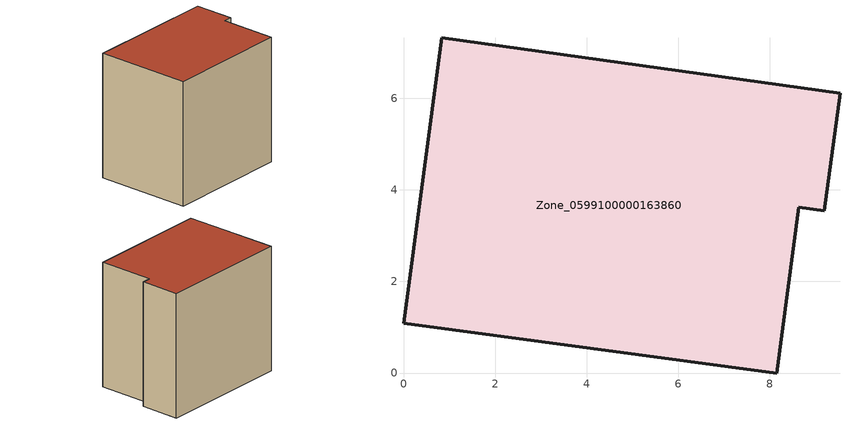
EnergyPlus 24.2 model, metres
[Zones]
Zone_0599100000163860
 floor ground (C_G): 0,1.09 0.83,7.32 9.54,6.11 9.19,3.55 8.64,3.62 8.15,0 z0
 wall outside (C_F): 0.83,7.32 0,1.09 8.15,0 8.64,3.62 9.19,3.55 9.54,6.11 0.83,7.32 z0:8.22
 roof outside (C_R): 9.54,6.11 0.83,7.32 0,1.09 8.15,0 8.64,3.62 9.19,3.55 z8.22
[BUILDING]
Pand.0599100000163860: North Axis=0; Terrain=City; Loads Convergence Tolerance Value=0.04; Temperature Convergence Tolerance Value=0.4; Solar Distribution=FullExterior; Maximum Number of Warmup Days=25; Minimum Number of Warmup Days=1
[Site:Location]
Rotterdam.The.Hague.AP_ZH_NLD Design_Conditions: Latitude=51.96; Longitude=4.45; Time Zone=1; Elevation=-4.5
[SITE:GROUNDTEMPERATURE:BUILDINGSURFACE]
18, 18, 18, 18, 18, 18, 18, 18, 18, 18, 18, 18
[MATERIAL] Thermal Absorptance=0.9; Solar Absorptance=0.7; Visible Absorptance=0.7
Name | Roughness | Thickness | Conductivity | Density | Specific Heat
G.TI.1946-1964 | MediumSmooth | 0.15 | 1 | 540 | 1210
F.TI.1946-1964 | Rough | 0.3 | 0.857143 | 1920 | 840
R.TI.1946-1964 | MediumRough | 0.2 | 0.277778 | 1500 | 1000
[CONSTRUCTION]
C_G: G.TI.1946-1964
C_F: F.TI.1946-1964
C_R: R.TI.1946-1964
[ZONE]
Zone_0599100000163860: Type=1; Multiplier=1; Ceiling Height=Autocalculate; Volume=Autocalculate; Floor Area=autocalculate; Part of Total Floor Area=Yes
[ZONEINFILTRATION:DESIGNFLOWRATE]
Infil_Zone_0599100000163860: Zone or ZoneList or Space or SpaceList=Zone_0599100000163860; Schedule=AlwaysOn; Design Flow Rate Calculation Method=Flow/Area; Flow Rate per Floor Area=0.003; Constant Term Coefficient=1; Temperature Term Coefficient=0; Velocity Term Coefficient=0; Velocity Squared Term Coefficient=0
[HVACTEMPLATE:ZONE:IDEALLOADSAIRSYSTEM]
Zone_0599100000163860: Maximum Heating Supply Air Temperature=50; Minimum Cooling Supply Air Temperature=13; Maximum Heating Supply Air Humidity Ratio=0.0156; Minimum Cooling Supply Air Humidity Ratio=0.0077; Heating Limit=NoLimit; Cooling Limit=NoLimit; Dehumidification Control Type=ConstantSensibleHeatRatio; Cooling Sensible Heat Ratio=0.7; Dehumidification Setpoint=60; Humidification Control Type=None; Humidification Setpoint=30; Outdoor Air Method=None; Outdoor Air Flow Rate per Person=0.00944; Outdoor Air Flow Rate per Zone Floor Area=0; Outdoor Air Flow Rate per Zone=0; Demand Controlled Ventilation Type=None; Outdoor Air Economizer Type=NoEconomizer; Heat Recovery Type=None; Sensible Heat Recovery Effectiveness=0.7; Latent Heat Recovery Effectiveness=0.65
[ZONECONTROL:THERMOSTAT]
ThermostatControl_Zone_0599100000163860: Zone or ZoneList=Zone_0599100000163860; Control Type Schedule=DualSetpointControlType; Control 1=Thermostat_Zone_0599100000163860; Temperature Difference Between Cutout And Setpoint=0
[THERMOSTATSETPOINT:DUALSETPOINT]
Thermostat_Zone_0599100000163860: Heating Setpoint Temperature Schedule=HeatingSetpoint_Zone_0599100000163860; Cooling Setpoint Temperature Schedule=CoolingSetpoint_Zone_0599100000163860
[SCHEDULE:COMPACT]
HeatingSetpoint_Zone_0599100000163860: Through: 12/31, For: AllDays, Until: 24:00, 21
CoolingSetpoint_Zone_0599100000163860: Through: 12/31, For: AllDays, Until: 24:00, 24
DualSetpointControlType: Through: 12/31, For: AllDays, Until: 24:00, 4
AlwaysOn: Through: 12/31, For: AllDays, Until: 24:00, 1
